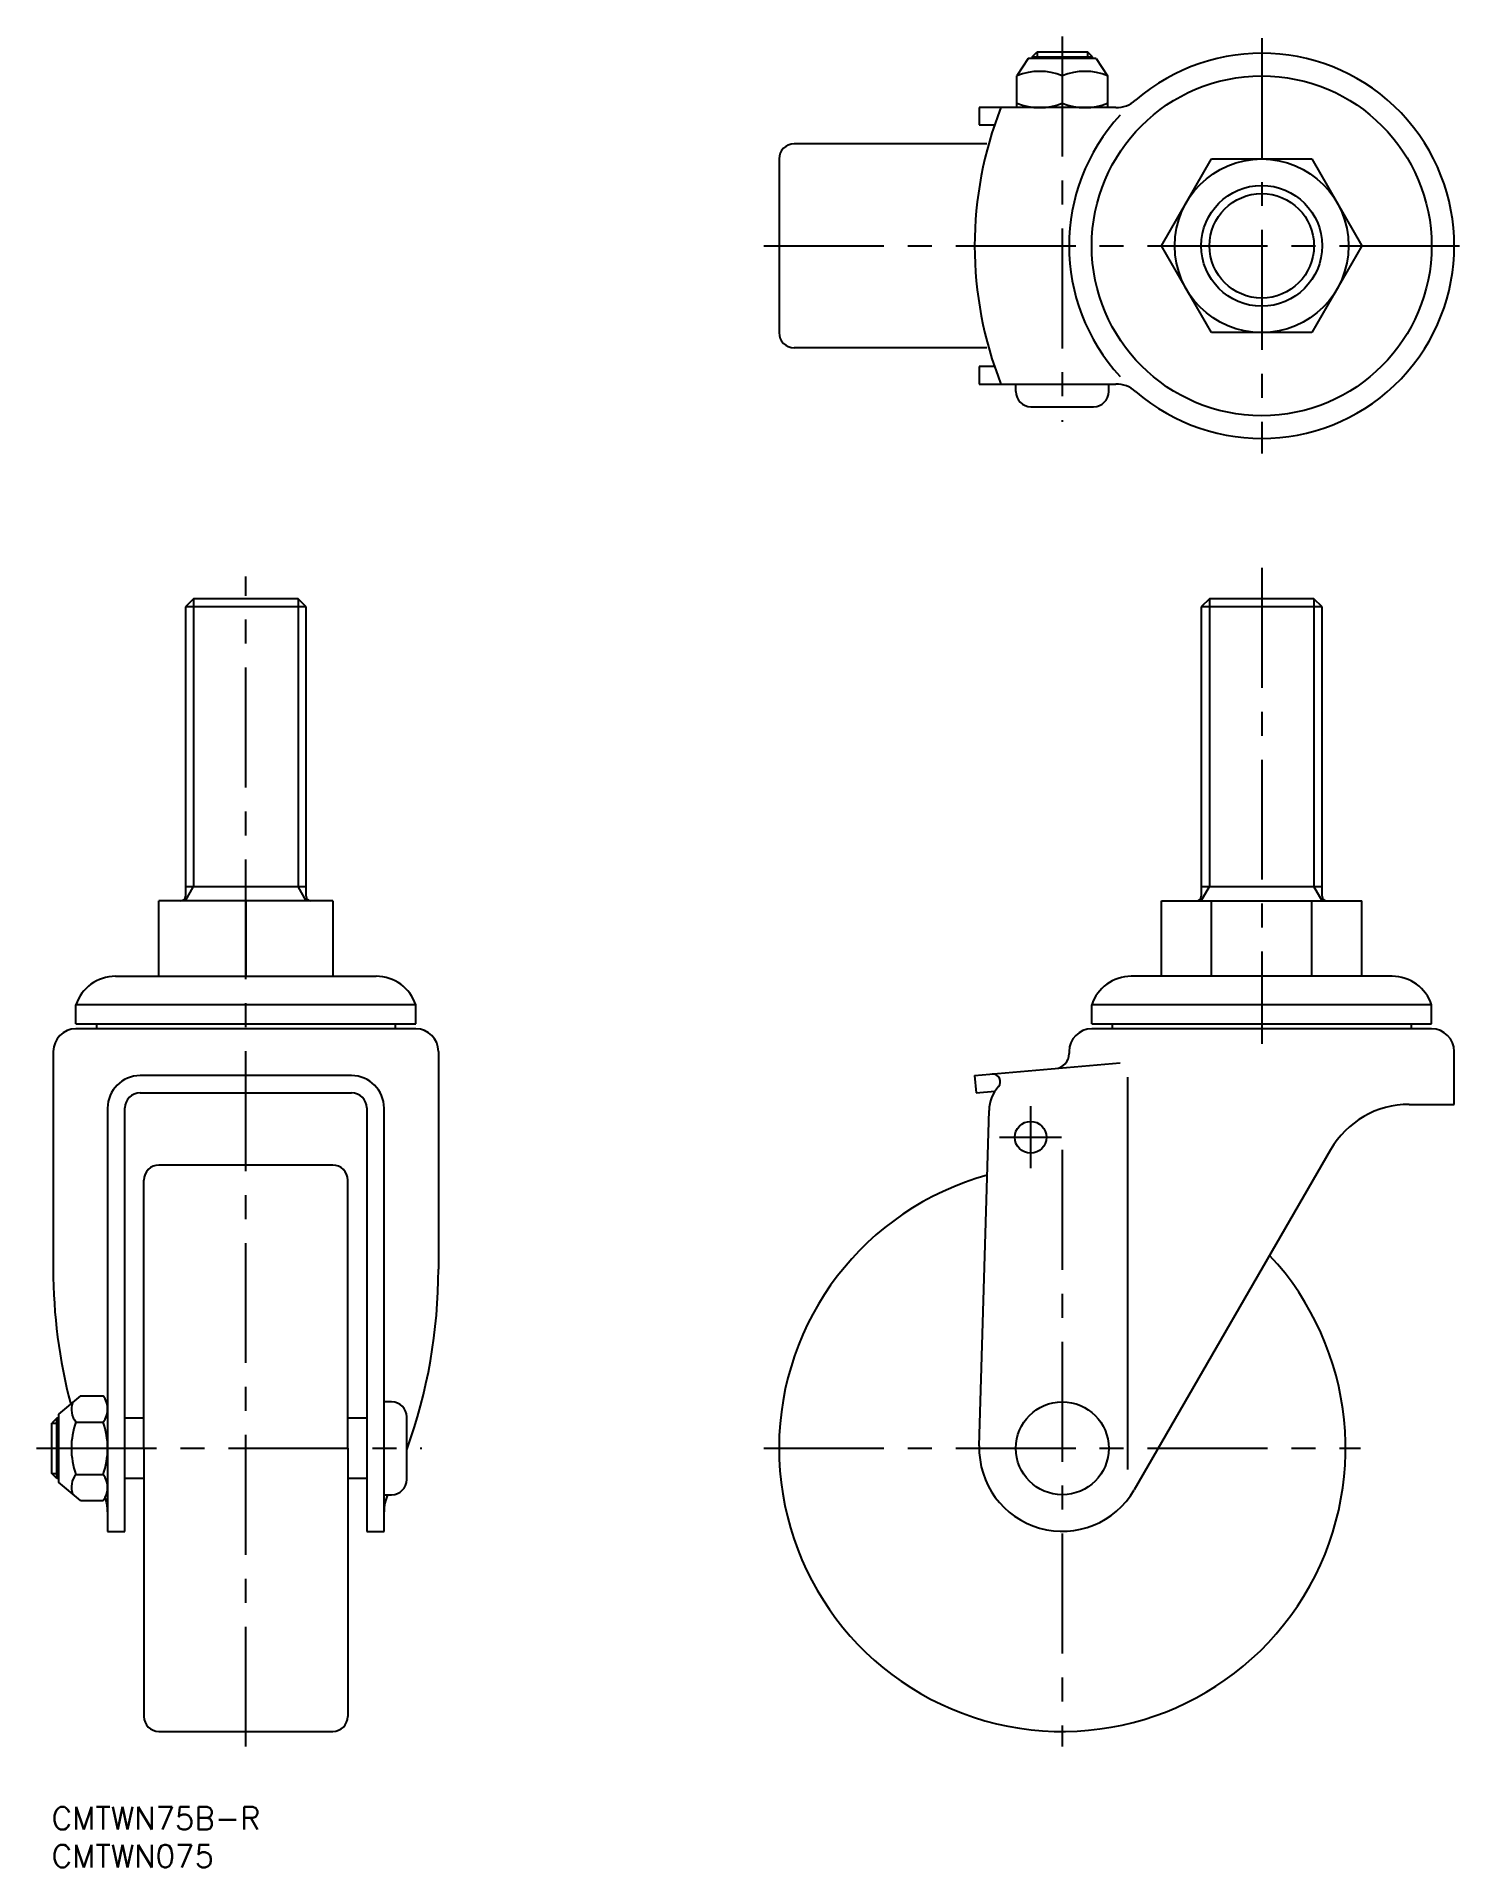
# Model space of a CAD drawing. Extents: x -2 to 188, y -8 to 234.
import ezdxf

# ---------------------------------------------------------------- set-up
doc = ezdxf.new("R2010")
doc.units = 0
doc.header["$LTSCALE"] = 0.5
doc.linetypes.add('CENTER', pattern=[50.8, 31.75, -6.35, 6.35, -6.35])
for name, color, linetype in [('MSM_CENTER', 1, 'CENTER'), ('MSM_CONTINUOUS', 7, 'CONTINUOUS'), ('MSM_NARROW', 5, 'CONTINUOUS'), ('MSM_PART_NUMBER', 7, 'CONTINUOUS')]:
    doc.layers.add(name, color=color, linetype=linetype)
doc.styles.get("Standard").update_dxf_attribs({"font": 'txt.shx', "height": 3, "bigfont": 'bigfont.shx'})

msp = doc.modelspace()

# ---------------------------------------------------------------- linework, layer by layer
at = {"layer": 'MSM_CENTER'}
for p, q in [((133.79, 234.43), (133.79, 183.43)), ((160.19, 234.23), (160.19, 179.23)), ((94.29, 206.73), (187.69, 206.73)), ((25.7, 8), (25.7, 162.96)), ((160.19, 164.08), (160.19, 101.04)), ((129.59, 92.79), (129.59, 84.59)), ((125.49, 88.69), (133.69, 88.69)), ((133.79, 87), (133.79, 8)), ((-2, 47.5), (49, 47.5)), ((94.29, 47.5), (173.29, 47.5))]:
    msp.add_line(p, q, dxfattribs=at)
at = {"layer": 'MSM_CONTINUOUS'}
for p, q in [((129.29, 231.53), (127.79, 229.23)), ((138.29, 231.53), (129.29, 231.53)), ((129.79, 231.76), (130.46, 232.43)), ((129.79, 231.76), (137.79, 231.76)), ((129.79, 231.76), (129.79, 231.53)), ((130.46, 232.43), (137.11, 232.43)), ((130.46, 232.43), (130.46, 231.53)), ((137.79, 231.76), (137.11, 232.43)), ((137.11, 232.43), (137.11, 231.53)), ((137.79, 231.53), (137.79, 231.76)), ((138.29, 231.53), (139.79, 229.23)), ((127.79, 225.03), (127.79, 229.23)), ((133.79, 229.23), (133.79, 225.63)), ((139.79, 229.23), (139.79, 225.03)), ((140.88, 225.03), (122.79, 225.03)), ((122.79, 225.03), (122.79, 222.73)), ((139.79, 225.23), (139.79, 225.03)), ((122.79, 222.73), (124.82, 222.73)), ((96.29, 218.23), (96.29, 195.23)), ((123.78, 220.23), (98.29, 220.23)), ((146.91, 206.73), (153.55, 218.23)), ((153.55, 218.23), (166.83, 218.23)), ((166.83, 218.23), (173.47, 206.73)), ((153.55, 195.23), (146.91, 206.73)), ((173.47, 206.73), (166.83, 195.23)), ((166.83, 195.23), (153.55, 195.23)), ((123.78, 193.23), (98.29, 193.23)), ((124.82, 190.73), (122.79, 190.73)), ((122.79, 190.73), (122.79, 188.43)), ((122.79, 188.43), (140.88, 188.43)), ((127.64, 187.43), (127.64, 188.43)), ((139.94, 187.43), (139.94, 188.43)), ((129.64, 185.43), (137.94, 185.43)), ((18.78, 160), (17.7, 158.92)), ((33.7, 158.92), (17.7, 158.92)), ((17.7, 158.92), (17.7, 120.6)), ((32.62, 160), (18.78, 160)), ((33.7, 158.92), (32.62, 160)), ((33.7, 120.6), (33.7, 158.92)), ((153.27, 160), (152.19, 158.92)), ((168.19, 158.92), (152.19, 158.92)), ((152.19, 158.92), (152.19, 120.6)), ((167.1, 160), (153.27, 160)), ((168.19, 158.92), (167.1, 160)), ((168.19, 120.6), (168.19, 158.92)), ((17.7, 121.87), (33.7, 121.87)), ((152.19, 121.87), (168.19, 121.87)), ((37.2, 120), (14.2, 120)), ((14.2, 110), (14.2, 120)), ((25.7, 120), (25.7, 110)), ((37.2, 120), (37.2, 110)), ((146.91, 110), (146.91, 120)), ((146.91, 120), (173.47, 120)), ((153.55, 110), (153.55, 120)), ((166.83, 110), (166.83, 120)), ((173.47, 110), (173.47, 120)), ((8.43, 110), (42.97, 110)), ((177.46, 110), (142.92, 110)), ((48.2, 106.2), (3.2, 106.2)), ((3.2, 103.7), (3.2, 106.2)), ((48.2, 103.7), (48.2, 106.2)), ((182.69, 106.2), (137.69, 106.2)), ((137.69, 103.7), (137.69, 106.2)), ((182.69, 103.7), (182.69, 106.2)), ((3.2, 103.7), (48.2, 103.7)), ((48.2, 103.04), (3.2, 103.04)), ((5.92, 103.7), (5.92, 103.04)), ((45.48, 103.7), (45.48, 103.04)), ((137.69, 103.7), (182.69, 103.7)), ((182.69, 103.04), (137.69, 103.04)), ((140.4, 103.04), (138.52, 103.04)), ((140.4, 103.7), (140.4, 103.04)), ((179.97, 103.7), (179.97, 103.04)), ((0.2, 100.04), (0.2, 71.23)), ((51.2, 100.04), (51.2, 71.23)), ((134.69, 100.04), (134.69, 99.77)), ((185.69, 93.04), (185.69, 100.04)), ((122.19, 96.85), (141.45, 98.53)), ((39.7, 96.85), (11.7, 96.85)), ((11.7, 94.56), (39.7, 94.56)), ((122.19, 96.85), (122.39, 94.56)), ((122.39, 94.56), (124.87, 94.77)), ((142.43, 96.62), (142.43, 44.69)), ((7.4, 92.55), (7.4, 36.5)), ((9.7, 36.5), (9.7, 92.56)), ((41.7, 92.56), (41.7, 36.5)), ((44, 36.5), (44, 92.55)), ((122.79, 47.82), (124.09, 92.22)), ((179.71, 93.04), (185.69, 93.04)), ((37.2, 85), (14.2, 85)), ((169.32, 87.04), (143.31, 42)), ((12.2, 47.5), (12.2, 83)), ((12.2, 80), (12.2, 82.68)), ((39.2, 47.5), (39.2, 83)), ((39.2, 80), (39.2, 82.68)), ((3.79, 54.43), (0.9, 52)), ((3.79, 54.43), (6.8, 54.43)), ((45, 53.65), (44, 53.65)), ((0.68, 51.5), (0, 50.82)), ((0.68, 43.5), (0.68, 51.5)), ((0.9, 51.5), (0.68, 51.5)), ((0.9, 52), (0.9, 43)), ((3.2, 50.96), (6.8, 50.96)), ((7.4, 52.7), (7.4, 42.3)), ((12.2, 51.5), (9.7, 51.5)), ((41.7, 51.5), (39.2, 51.5)), ((47, 43.35), (47, 51.65)), ((0, 44.18), (0, 50.82)), ((0, 50.82), (0.9, 50.82)), ((12.2, 47.5), (12.2, 12)), ((39.2, 47.5), (39.2, 12)), ((0, 44.18), (0.9, 44.18)), ((0.68, 43.5), (0, 44.18)), ((3.2, 44.04), (6.8, 44.04)), ((0.9, 43.5), (0.68, 43.5)), ((3.79, 40.57), (0.9, 43)), ((12.2, 43.5), (9.7, 43.5)), ((41.7, 43.5), (39.2, 43.5)), ((44, 41.35), (45, 41.35)), ((3.79, 40.57), (6.8, 40.57)), ((7.4, 36.5), (9.7, 36.5)), ((41.7, 36.5), (44, 36.5)), ((14.2, 10), (37.2, 10))]:
    msp.add_line(p, q, dxfattribs=at)
for centre, radius in [((160.19, 206.73), 22.5), ((160.19, 206.73), 11.5), ((160.19, 206.73), 8), ((129.59, 88.69), 2.1), ((133.79, 47.5), 6.15)]:
    msp.add_circle(centre, radius, dxfattribs=at)
for centre, radius, start, end in [((160.19, 206.73), 25.5, 229.1069, 130.8931), ((130.79, 222.03), 7.8, 67.3801, 112.6199), ((136.79, 222.03), 7.8, 67.3801, 112.6199), ((130.79, 232.83), 7.8, 247.3801, 292.6199), ((136.79, 232.83), 7.8, 247.3801, 292.6199), ((140.88, 229.03), 4, 270, 310.8931), ((172.19, 206.73), 50, 158.5309, 201.4691), ((160.19, 206.73), 25.5, 137.2788, 222.7212), ((98.29, 218.23), 2, 90, 180), ((98.29, 195.23), 2, 180, 270), ((129.64, 187.43), 2, 180, 270), ((137.94, 187.43), 2, 270, 0), ((140.88, 184.43), 4, 49.1069, 90), ((17.1, 120.6), 0.6, 270, 0), ((34.3, 120.6), 0.6, 180, 270), ((151.59, 120.6), 0.6, 270, 0), ((168.79, 120.6), 0.6, 180, 270), ((8.43, 104.5), 5.5, 90, 161.9955), ((42.97, 104.5), 5.5, 18.0045, 90), ((142.92, 104.5), 5.5, 90, 161.9955), ((177.46, 104.5), 5.5, 18.0045, 90), ((3.2, 100.04), 3, 90, 180), ((48.2, 100.04), 3, 0, 90), ((137.69, 100.04), 3, 90, 180), ((182.69, 100.04), 3, 0, 90), ((132.69, 99.77), 2, 275, 0), ((124.59, 96.05), 1, 318.5167, 95), ((11.7, 92.55), 4.3, 90, 180), ((11.7, 92.56), 2, 90, 180), ((39.7, 92.55), 4.3, 0, 90), ((39.7, 92.56), 2, 0, 90), ((129.09, 92.08), 5, 138.5167, 178.3281), ((179.71, 81.04), 12, 90, 150), ((14.2, 83), 2, 90, 180), ((37.2, 83), 2, 0, 90), ((133.79, 47.5), 37.5, 105.3857, 42.9424), ((70.48, 71.23), 70.28, 180, 194.7346), ((-19.08, 71.23), 70.28, 340.0912, 0), ((5.4, 52.7), 2.8, 162.585, 218.2132), ((4.6, 52.7), 2.8, 321.7868, 38.2132), ((45, 51.65), 2, 0, 90), ((12.9, 47.5), 10.3, 160.3471, 199.6529), ((-2.9, 47.5), 10.3, 340.3471, 19.6529), ((133.79, 47.5), 11, 178.3281, 330), ((5.4, 42.3), 2.8, 141.7868, 197.415), ((4.6, 42.3), 2.8, 321.7868, 38.2132), ((49.81, 39.09), 5.81, 157.0936, 180), ((45, 43.35), 2, 270, 0), ((1.59, 39.09), 5.81, 0, 19.1911), ((14.2, 12), 2, 180, 270), ((37.2, 12), 2, 270, 0)]:
    msp.add_arc(centre, radius, start, end, dxfattribs=at)
at = {"layer": 'MSM_NARROW'}
for p, q in [((18.78, 160), (18.78, 121.87)), ((32.62, 160), (32.62, 121.87)), ((153.27, 160), (153.27, 121.87)), ((167.1, 160), (167.1, 121.87)), ((17.7, 120), (18.78, 121.87)), ((33.7, 120), (32.62, 121.87)), ((152.19, 120), (153.27, 121.87)), ((168.19, 120), (167.1, 121.87))]:
    msp.add_line(p, q, dxfattribs=at)
msp.add_circle((160.19, 206.73), 6.92, dxfattribs=at)

# ---------------------------------------------------------------- texts
at = {"layer": 'MSM_PART_NUMBER'}
for s, p in [('CMTWN75B-R', (0, -3)), ('CMTWN075', (0, -8))]:
    msp.add_text(s, height=3, dxfattribs=at).set_placement(p)

doc.saveas('drawing.dxf')
